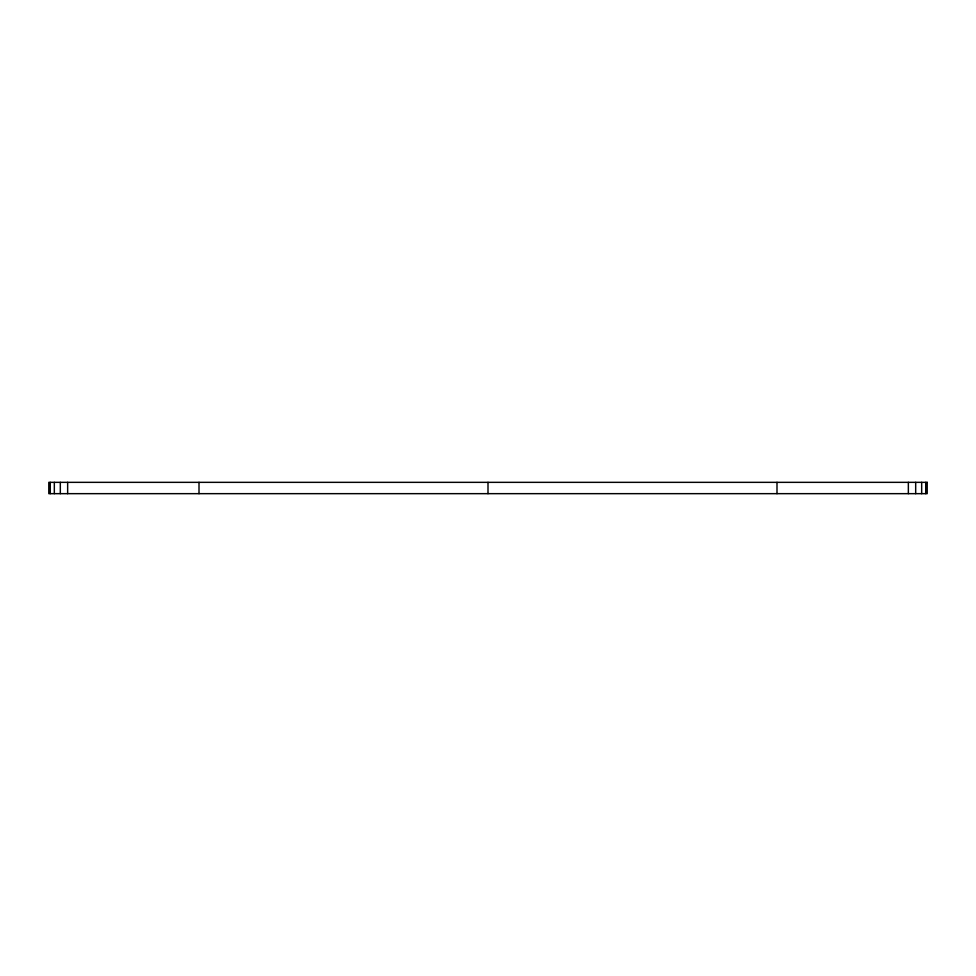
<?xml version="1.0" encoding="UTF-8"?>
<svg xmlns="http://www.w3.org/2000/svg" width="976" height="976" viewBox="0 0 976 976"><rect width="100%" height="100%" fill="white"/><g stroke="black" fill="none" stroke-linecap="round" stroke-linejoin="round"><path stroke-width="1.46" d="M925.724 482.339L925.724 493.661M921.673 482.339L921.673 493.661M915.683 482.339L915.683 493.661M908.351 482.339L908.351 493.661M776.994 482.339L776.994 493.661M488 482.339L488 493.661M199.006 482.339L199.006 493.661M67.649 482.339L67.649 493.661M60.317 482.339L60.317 493.661M54.327 482.339L54.327 493.661M50.276 482.339L50.276 493.661M927.2 482.339L48.8 482.339L48.8 493.661L927.2 493.661L927.2 482.339"/></g></svg>
